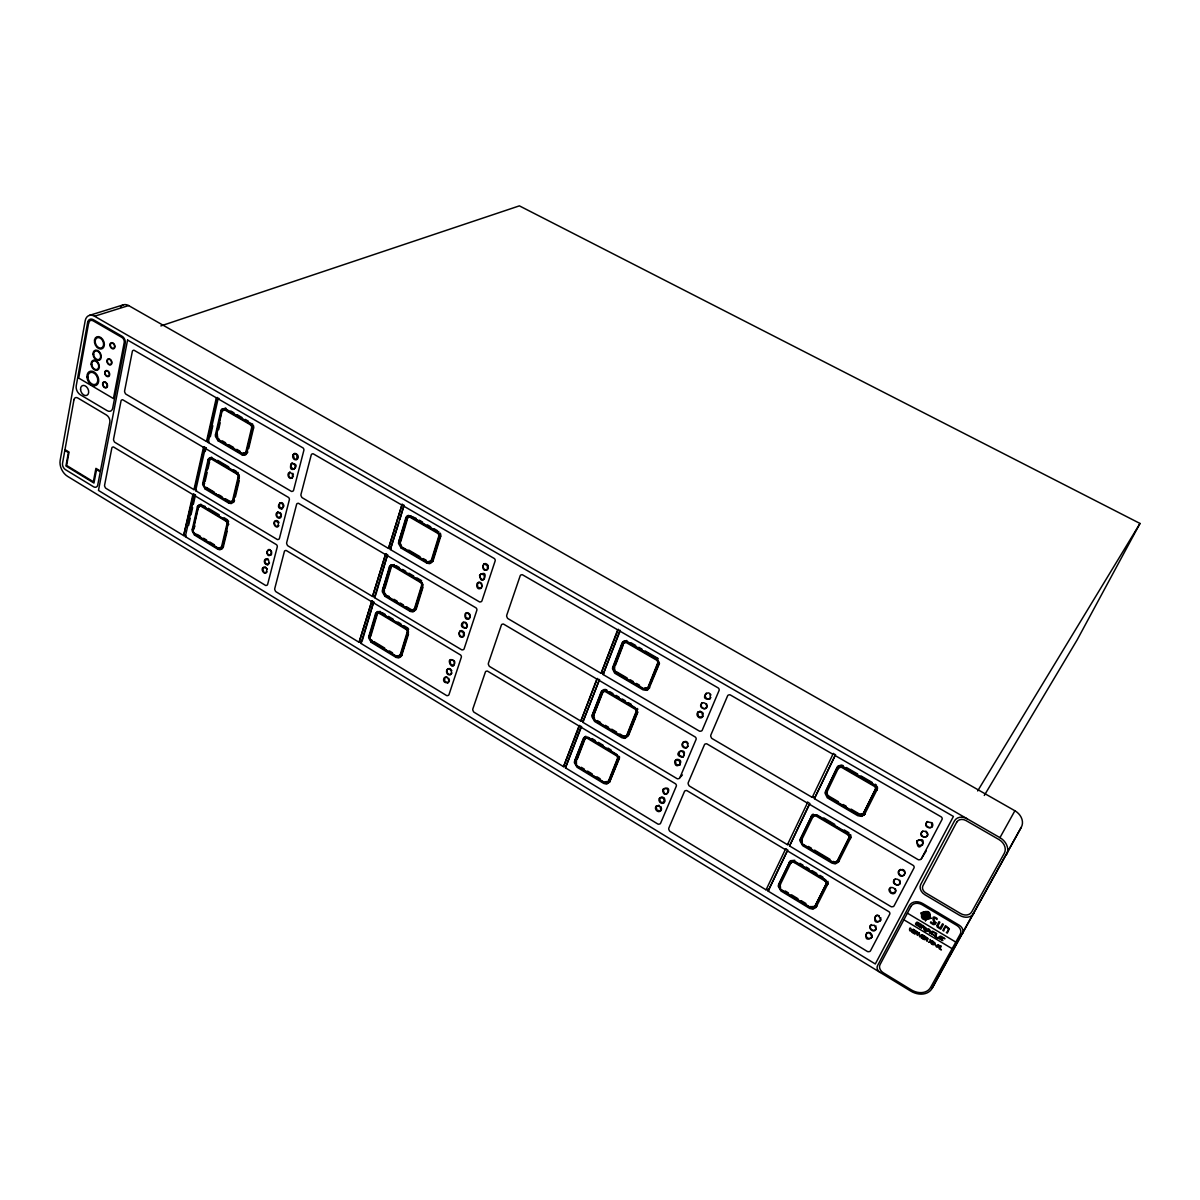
<?xml version="1.0" encoding="UTF-8"?>
<svg xmlns="http://www.w3.org/2000/svg" width="1200" height="1200" viewBox="0 0 1200 1200"><rect width="100%" height="100%" fill="white"/><g stroke="black" fill="none" stroke-linecap="round" stroke-linejoin="round"><path stroke-width="1.5" d="M944.61 938.895L945.03 938.655M925.455 920.745L925.815 920.115M925.725 928.11L923.085 926.13L921.105 928.17L922.68 925.26L926.295 928.515M871.785 936.975C867.135 923.595 861.375 945.33 871.86 937.185M872.16 935.67L871.53 937.71M876.06 928.815L874.32 925.23L870.57 925.5M880.65 919.905C876 906.42 870.135 928.365 880.725 920.13M889.515 889.17L891.27 892.815L895.095 892.5M916.71 841.725L918.495 845.445L922.425 845.07M283.845 506.22L282 508.815M470.19 617.235L470.1 614.865M192.87 494.55L113.775 447.15A1.89 1.32 63 0 0 113.13 446.94L112.215 447.315A2.595 1.815 63 0 0 111.81 448.17L104.64 484.92A3.12 2.175 62.1 0 0 104.655 486.24L105.39 487.785A2.265 1.575 62.1 0 0 106.08 488.415L183.645 535.59L192.87 494.55L193.74 494.145L195.435 495.15L193.425 504.075M203.475 447.345L123.015 399.945A1.92 1.365 64.1 0 0 122.37 399.735L121.425 400.14A2.64 1.875 64.1 0 0 121.005 401.025L113.61 438.9A3.18 2.235 63.2 0 0 113.64 440.25L114.375 441.84A2.31 1.62 63.2 0 0 115.08 442.455L193.965 489.645L203.475 447.345L204.36 446.955L206.07 447.975L205.275 451.485M183.645 535.59L193.74 494.145M193.965 489.645L194.85 489.24L204.36 446.955M216.33 397.8L134.355 350.415A1.965 1.395 65.4 0 0 133.695 350.205L132.735 350.64A2.7 1.92 65.4 0 0 132.315 351.555L124.665 390.645A3.24 2.295 64.4 0 0 124.68 392.04L125.43 393.645A2.355 1.665 64.4 0 0 126.135 394.275L206.49 441.495L216.33 397.8L218.97 398.46L218.085 398.82L208.215 442.5L291.105 491.205A2.22 1.665 60.9 0 0 291.9 491.475L293.085 491.04A3.06 2.295 60.9 0 0 293.64 490.05L303.84 450.42A2.295 1.725 62 0 0 303.81 449.175L303.495 448.47A1.71 1.29 62 0 0 302.82 447.795L218.085 398.82M194.565 495.57L276.225 544.515A1.65 1.215 59.4 0 1 276.885 545.16L277.2 545.835A2.22 1.635 59.4 0 1 277.23 547.02L267.675 584.205A2.955 2.16 58.6 0 1 267.15 585.135L266.01 585.51A2.145 1.56 58.6 0 1 265.26 585.225L185.31 536.61L194.565 495.57L195.435 495.15M205.2 448.35L288.315 497.31A1.68 1.26 60.6 0 1 288.975 497.97L289.29 498.66A2.25 1.68 60.6 0 1 289.32 499.875L279.48 538.245A3.015 2.22 59.7 0 1 278.94 539.205L277.785 539.595A2.19 1.605 59.6 0 1 277.005 539.325L195.66 490.665L205.2 448.35L206.07 447.975M206.49 441.495L207.375 441.105L217.215 397.44M188.595 525.465L190.2 518.34M191.01 514.77L192.615 507.63M210.33 436.665L212.805 425.745M222.465 548.595L219.87 549.81L217.89 549.27L194.28 534.9L192.195 530.925A5.385 3.855 60.5 0 1 192.285 529.26L197.37 506.895A5.07 3.645 61 0 1 197.925 505.605L201.33 505.035L227.415 521.445M203.925 485.625L203.565 484.305A5.475 3.96 61.6 0 1 203.67 482.595L208.905 459.555A5.145 3.75 62.2 0 1 209.475 458.235L212.07 457.965L237.285 472.86L239.295 476.295A4.32 3.165 61.7 0 1 239.205 477.645L233.655 500.91L231.33 503.595L228.825 503.16L205.23 489.075L202.695 484.71A5.49 3.96 61.6 0 1 202.785 483.015L208.02 459.945A5.16 3.75 62.2 0 1 208.605 458.625L211.665 457.155M193.305 531.42L193.065 530.49A5.385 3.855 60.5 0 1 193.155 528.825L198.24 506.475A5.055 3.645 61 0 1 198.795 505.185L200.94 504.18M193.245 531.03A3.72 2.67 60.5 0 1 193.305 529.875L198.39 507.51A3.39 2.43 61 0 1 198.765 506.655L200.205 505.98A2.43 1.755 61 0 1 201.045 506.265L225.825 521.145A1.845 1.335 60.5 0 1 226.395 521.655L226.965 522.915A2.535 1.83 60.5 0 1 226.95 523.98L221.595 546.54A4.305 3.105 60 0 1 221.1 547.62L218.175 548.07L194.97 533.985A2.67 1.905 60.5 0 1 194.145 533.25L193.92 532.935M203.82 485.22L203.76 484.8A3.795 2.745 61.6 0 1 203.835 483.63L209.07 460.575A3.45 2.505 62.2 0 1 209.46 459.675L210.915 458.97A2.475 1.8 62.2 0 1 211.77 459.24L236.985 474.135A1.875 1.38 61.7 0 1 237.57 474.645L238.155 475.92A2.58 1.89 61.7 0 1 238.14 477.03L232.605 500.28A4.38 3.195 61.1 0 1 232.095 501.405L229.125 501.9L205.515 487.815A2.715 1.965 61.6 0 1 204.675 487.08M252.27 425.13L252.81 426.99A4.41 3.27 63 0 1 252.705 428.385L246.96 452.4L244.59 455.205L242.025 454.8L217.98 440.7L215.415 436.26A5.58 4.095 62.8 0 1 215.52 434.505L220.935 410.7A5.25 3.87 63.5 0 1 221.52 409.32L225.075 408.6L250.77 423.48L252.36 425.685M194.97 526.005L193.305 529.875M205.11 481.455L207.12 472.59M207.93 469.035L209.55 461.955M216.975 438.24L216.3 435.885A5.58 4.095 62.8 0 1 216.405 434.13L221.82 410.34A5.25 3.87 63.5 0 1 222.405 408.96L225.945 408.225L225.075 408.6M216.795 437.58L216.495 436.35A3.855 2.82 62.8 0 1 216.57 435.12L222 411.315A3.51 2.58 63.5 0 1 222.405 410.4L223.89 409.635A2.52 1.86 63.5 0 1 224.76 409.905L250.455 424.8A1.905 1.41 63 0 1 251.055 425.325L251.64 426.63A2.625 1.95 63 0 1 251.625 427.755L245.895 451.785A4.47 3.3 62.4 0 1 245.385 452.94L242.34 453.51L218.28 439.41A2.775 2.025 62.8 0 1 217.425 438.66L217.185 438.33M218.625 429.645L220.17 422.85M219.39 547.8L221.955 547.17A4.305 3.105 60 0 0 222.45 546.09L227.82 523.56A2.535 1.83 60.5 0 0 227.835 522.48L227.76 522.21M225.27 498.675L230.715 501.795L232.965 500.985A4.38 3.195 61.1 0 0 233.46 499.86L239.01 476.625A2.58 1.89 61.7 0 0 239.025 475.515L238.95 475.245M193.71 532.575L195.57 534.765L218.745 548.835L221.205 549.3L222.615 547.155L228 524.61A4.245 3.075 60.5 0 0 228.09 523.29L227.67 521.94M223.08 547.77L227.205 531.12M235.365 496.905L239.205 480.825M242.34 453.51L246.24 452.535A4.47 3.3 62.4 0 0 246.765 451.38L252.495 427.38A2.625 1.95 63 0 0 252.51 426.255L252.45 425.97M248.655 448.575L253.575 428.01A4.395 3.27 63 0 0 253.665 426.615L253.335 425.19M656.1 806.565L656.985 810.27L660.45 810.855M659.565 798.33L660.45 802.035L663.945 802.605M663.285 789.33C664.95 802.95 674.535 783.63 663.24 789.135M660.945 810.195L660.06 806.49L656.58 805.92M675.3 760.755L676.185 764.55L679.74 765.09M664.44 801.945L663.54 798.225L660.06 797.655C656.535 800.235 661.95 805.98 664.47 802.14M697.665 712.755L698.565 716.64L702.195 717.135M702.75 716.37L701.85 712.47L698.22 711.975M371.085 601.365L286.53 550.68A1.935 1.425 59.2 0 0 285.84 550.44L284.82 550.785A2.655 1.965 59.1 0 0 284.34 551.625L274.815 588.345A3.21 2.34 58.3 0 0 274.77 589.68L275.505 591.255A2.325 1.695 58.3 0 0 276.225 591.9L359.085 642.3L371.88 600.855L373.68 601.95L362.175 641.085M384.915 554.22L298.8 503.49A1.965 1.47 60.3 0 0 298.11 503.265L297.045 503.625A2.7 2.025 60.3 0 0 296.565 504.51L286.74 542.37A3.255 2.415 59.3 0 0 286.695 543.735L287.43 545.355A2.37 1.755 59.4 0 0 288.18 546.015L372.525 596.475L385.71 553.74L387.54 554.835L375.645 595.305M359.085 642.3L371.88 600.855M372.525 596.475L385.71 553.74M401.34 504.75L313.5 453.975A1.995 1.515 61.7 0 0 312.795 453.75L311.715 454.155A2.76 2.085 61.7 0 0 311.205 455.055L301.035 494.175A3.315 2.49 60.6 0 0 300.99 495.585L301.74 497.235A2.4 1.8 60.6 0 0 302.49 497.895L388.5 548.43L402.12 504.315L404.01 505.395L399.885 519.36M372.9 602.445L460.305 654.825A1.71 1.305 53.8 0 1 460.995 655.5L461.31 656.205A2.28 1.755 53.8 0 1 461.28 657.39L449.055 694.44A3.06 2.31 53.1 0 1 448.425 695.355L447.165 695.685A2.22 1.68 53 0 1 446.34 695.385L360.87 643.38L373.68 601.95M386.76 555.3L475.815 607.755A1.74 1.35 54.8 0 1 476.52 608.445L476.82 609.15A2.325 1.815 54.8 0 1 476.805 610.38L464.175 648.645A3.105 2.385 54 0 1 463.53 649.59L462.24 649.935A2.25 1.74 53.9 0 1 461.4 649.635L374.34 597.555L387.54 554.835M388.5 548.43L402.12 504.315M403.215 505.845L494.1 558.39A1.77 1.395 56 0 1 494.82 559.08L495.135 559.8A2.355 1.875 56 0 1 495.105 561.06L482.01 600.63A3.15 2.475 55 0 1 481.35 601.62L480.03 602.01A2.295 1.8 55 0 1 479.175 601.71L390.345 549.525L404.01 505.395M390.345 549.525L398.865 522.855M401.25 656.385L399.465 657.405L396.78 656.85L371.55 641.505L369.465 637.41A5.535 4.14 55.7 0 1 369.63 635.745L376.245 613.455A5.205 3.915 56.2 0 1 376.92 612.18L379.89 612.225L406.41 628.14L408.42 631.635A4.365 3.315 55.4 0 1 408.255 632.955L401.31 655.44L398.7 657.945L396.015 657.375L371.22 642.33L368.685 637.935A5.535 4.14 55.7 0 1 368.85 636.27L375.465 613.95A5.205 3.915 56.2 0 1 376.14 612.675L378 611.4M382.515 590.115L389.325 567.09A5.295 4.05 57.3 0 1 390.015 565.77L391.515 564.69L393.855 565.245L420.87 581.19L422.91 584.73A4.44 3.42 56.5 0 1 422.745 586.095L415.575 609.3L412.89 611.925L410.16 611.385L384.915 596.31L382.335 591.825A5.625 4.275 56.8 0 1 382.515 590.115L390.12 566.61A5.28 4.05 57.3 0 1 390.81 565.29L391.56 564.825M376.56 614.61L369.945 636.93A3.825 2.865 55.7 0 0 369.825 638.07L370.71 640.35A2.745 2.055 55.7 0 0 371.58 641.115L396.39 656.175L399.615 655.83A4.44 3.33 55 0 0 400.2 654.765L407.145 632.28A2.61 1.98 55.4 0 0 407.205 631.2L406.635 629.91A1.89 1.44 55.4 0 0 406.035 629.385L379.53 613.455A2.505 1.89 56.3 0 0 378.615 613.14L377.01 613.77A3.48 2.625 56.2 0 0 376.56 614.61L377.34 614.115A3.48 2.625 56.2 0 1 377.79 613.26L379.395 612.63A2.49 1.89 56.3 0 1 380.31 612.96L406.8 628.86A1.89 1.44 55.4 0 1 407.4 629.4L407.565 629.625M383.625 590.775L390.45 567.75A3.54 2.7 57.3 0 1 390.915 566.865L392.55 566.205A2.535 1.95 57.4 0 1 393.48 566.52L420.48 582.465A1.92 1.485 56.5 0 1 421.095 583.005L421.68 584.31A2.655 2.04 56.5 0 1 421.605 585.42L414.45 608.625A4.515 3.435 56 0 1 413.835 609.735L410.55 610.14L385.29 595.065A2.79 2.115 56.8 0 1 384.39 594.285L383.49 591.96A3.9 2.955 56.8 0 1 383.625 590.775L384.405 590.28A3.885 2.955 56.8 0 0 384.285 591.465L384.555 592.695M370.725 636.405L377.34 614.115M384.93 588.51L391.23 567.27A3.54 2.7 57.3 0 1 391.695 566.385L393.345 565.725A2.535 1.935 57.4 0 1 394.26 566.04L421.245 581.97A1.92 1.485 56.5 0 1 421.86 582.51L422.445 583.815A2.655 2.04 56.5 0 1 422.385 584.925L415.215 608.13A4.5 3.435 56 0 1 414.615 609.225L412.095 609.96M398.745 541.725L405.795 517.935A5.385 4.185 58.6 0 1 406.515 516.57L408.555 515.49L410.43 515.955L438 531.93L440.07 535.545A4.515 3.54 57.8 0 1 439.89 536.94L432.465 560.94L429.72 563.67L426.93 563.175L401.16 548.07L398.535 543.495A5.73 4.425 57.9 0 1 398.745 541.725L406.59 517.485A5.385 4.185 58.6 0 1 407.295 516.105L408.015 515.475M406.935 518.595L399.87 542.4A3.96 3.06 58 0 0 399.735 543.615L400.635 545.985A2.85 2.19 58 0 0 401.55 546.78L427.32 561.885L430.695 561.42A4.59 3.555 57.2 0 0 431.31 560.265L438.735 536.265A2.7 2.115 57.7 0 0 438.81 535.125L438.225 533.79A1.965 1.53 57.7 0 0 437.595 533.235L410.04 517.275A2.58 2.01 58.6 0 0 409.095 516.975L407.415 517.68A3.6 2.79 58.6 0 0 406.935 518.595L407.73 518.145M400.65 541.935L407.22 519.84M397.53 655.845L400.38 655.305A4.425 3.33 55 0 0 400.965 654.24L407.91 631.755A2.61 1.98 55.4 0 0 407.97 630.69L407.7 629.865M401.595 655.95L408.495 634.155M416.34 608.79L422.955 587.385M427.32 561.885L431.46 560.94A4.59 3.555 57.2 0 0 432.075 559.785L439.5 535.8A2.7 2.115 57.8 0 0 439.575 534.66L438.99 533.325A1.965 1.53 57.7 0 0 438.36 532.77L410.835 516.825A2.58 2.01 58.6 0 0 409.89 516.51L408.21 517.23A3.6 2.79 58.6 0 0 407.85 517.8M433.005 561.045L440.67 536.475A4.515 3.525 57.8 0 0 440.835 535.065L440.34 533.175M870.45 925.605C868.935 928.56 873.225 931.995 875.685 929.64M875.805 929.55L875.895 925.92M894.18 879.975C892.575 883.02 897.015 886.53 899.505 884.055M880.395 920.64L880.86 917.775M895.23 892.365C897.045 888.99 891.42 885.42 889.455 888.93M895.815 891.105C894.315 897.54 885.345 890.7 890.85 887.31M899.655 883.935C901.26 880.89 896.805 877.365 894.315 879.84M904.41 874.71C907.02 868.815 895.515 868.365 898.815 874.47C902.28 879.915 908.46 871.17 902.415 869.415M916.98 840.945C917.295 857.64 930.75 833.1 916.68 841.44M921.555 832.2C919.875 835.32 924.48 838.905 927.015 836.31M926.475 822.645C924.78 825.78 929.415 829.38 931.95 826.77M922.59 844.905C924.27 841.785 919.68 838.2 917.145 840.78M927.195 836.145C928.875 833.01 924.255 829.425 921.72 832.02M932.13 826.59L931.335 822.585L927.285 821.955M578.985 725.955L487.83 671.325A1.995 1.545 52.8 0 0 487.08 671.055L485.925 671.355A2.745 2.115 52.7 0 0 485.34 672.18L472.905 708.735A3.315 2.52 52.1 0 0 472.8 710.07L473.52 711.705A2.4 1.83 52.1 0 0 474.3 712.38L563.535 766.665L578.985 725.955L581.61 726.525L565.455 767.82L657.615 823.89A2.325 1.8 45 0 0 658.515 824.22L659.94 823.95A3.195 2.475 45 0 0 660.675 823.065L676.245 786.3A2.385 1.875 45.2 0 0 676.335 785.085L676.02 784.38A1.785 1.41 45.2 0 0 675.3 783.66L580.935 727.125L565.455 767.82M596.805 679.035L503.865 624.285A2.025 1.59 53.7 0 0 503.1 624.015L501.915 624.345A2.79 2.19 53.7 0 0 501.33 625.215L488.49 662.955A3.375 2.61 52.9 0 0 488.37 664.335L489.105 665.985A2.445 1.89 52.9 0 0 489.885 666.675L580.83 721.095L596.805 679.035L599.475 679.62L582.795 722.265L676.785 778.485A2.355 1.86 45.2 0 0 677.7 778.83L679.155 778.53A3.24 2.565 45.3 0 0 679.92 777.6L682.425 774.945M563.535 766.665L579.66 725.355M580.83 721.095L597.48 678.45M617.67 629.82L522.735 574.935A2.07 1.65 54.8 0 0 521.955 574.68L520.74 575.04A2.85 2.265 54.8 0 0 520.14 575.94L506.82 614.985A3.42 2.7 53.8 0 0 506.7 616.395L507.435 618.09A2.49 1.95 53.9 0 0 508.245 618.795L601.095 673.35L617.67 629.82L620.37 630.435L603.09 674.52L699.12 730.935A2.4 1.935 45.5 0 0 700.05 731.28L701.55 730.95A3.3 2.655 45.5 0 0 702.33 729.975L719.025 690.615A2.475 2.025 45.8 0 0 719.13 689.34L718.815 688.59A1.845 1.515 45.8 0 0 718.065 687.855L619.695 630.99L603.09 674.52M582.795 722.265L599.475 679.62M601.095 673.35L618.33 629.265M574.68 760.995L583.185 738.825A5.415 4.23 48.6 0 1 583.995 737.58L588.195 737.28L616.8 754.455L618.84 758.04A4.56 3.555 47.5 0 1 618.6 759.375L609.705 781.71L606.675 784.125L603.72 783.435L576.99 767.22L574.395 762.675A5.76 4.455 48.4 0 1 574.68 760.995L583.845 738.21A5.415 4.215 48.6 0 1 584.67 736.965L585.9 736.23M592.26 715.11L601.035 692.19A5.505 4.365 49.3 0 1 601.875 690.9L606.165 690.525L635.355 707.745L637.425 711.405A4.62 3.69 48.1 0 1 637.17 712.77L627.975 735.87L624.87 738.39L621.855 737.73L594.6 721.455L591.975 716.835A5.85 4.605 48.9 0 1 592.26 715.11L601.71 691.605A5.49 4.365 49.3 0 1 602.55 690.315L604.305 689.415M575.865 761.715L584.37 739.545A3.615 2.82 48.6 0 1 584.91 738.705L586.725 738.135A2.595 2.025 48.7 0 1 587.715 738.51L616.32 755.685A1.98 1.545 47.5 0 1 616.965 756.24L617.535 757.56A2.715 2.13 47.5 0 1 617.4 758.64L608.505 780.99A4.62 3.585 47.4 0 1 607.8 782.04L604.2 782.235L577.455 766.005A2.865 2.205 48.4 0 1 576.525 765.195L575.67 762.87A3.99 3.075 48.4 0 1 575.865 761.715L576.525 761.1A3.99 3.075 48.4 0 0 576.33 762.255L576.57 763.47M593.46 715.83L602.25 692.91A3.675 2.925 49.3 0 1 602.82 692.04L604.665 691.44A2.64 2.1 49.3 0 1 605.685 691.8L634.845 709.02A2.01 1.605 48 0 1 635.505 709.59L636.09 710.94A2.76 2.205 48 0 1 635.955 712.05L626.76 735.135A4.695 3.705 47.8 0 1 626.025 736.23L622.35 736.485L595.08 720.21A2.91 2.28 49 0 1 594.135 719.385L593.265 717.015A4.05 3.18 48.9 0 1 593.46 715.83L602.91 692.325A3.675 2.925 49.3 0 1 603.48 691.455L605.34 690.855A2.64 2.1 49.3 0 1 606.345 691.215L635.49 708.42A2.01 1.59 48 0 1 636.15 708.975L636.735 710.34A2.76 2.205 48 0 1 636.6 711.45L627.405 734.52A4.695 3.705 47.8 0 1 626.685 735.615L625.98 736.095M577.185 759.39L585.03 738.93A3.615 2.82 48.6 0 1 585.585 738.09L587.4 737.535M649.68 687.81L646.71 690.33L643.035 689.835L614.685 673.185L612.525 668.805A5.955 4.785 49.6 0 1 612.825 667.02L621.93 643.305A5.595 4.53 50 0 1 622.8 641.955L625.125 640.95L627.195 641.505L657.015 658.77L659.115 662.52A4.71 3.825 48.7 0 1 658.86 663.915L647.79 689.79M647.91 689.505L643.68 689.25L615.855 672.945L613.185 668.22A5.955 4.77 49.6 0 1 613.5 666.45L622.59 642.735A5.595 4.53 50 0 1 623.46 641.385L626.835 640.515M625.65 642.465A2.685 2.175 50 0 1 626.685 642.825L656.49 660.09A2.04 1.65 48.6 0 1 657.165 660.66L657.75 662.055A2.805 2.28 48.6 0 1 657.6 663.195L648.075 687.105A4.77 3.84 48.4 0 1 647.325 688.23L643.545 688.56L615.69 672.225A2.955 2.37 49.6 0 1 614.73 671.4L613.845 668.97A4.125 3.3 49.6 0 1 614.055 667.74L623.175 644.025A3.735 3.03 50 0 1 623.745 643.125L625.65 642.465M615.375 665.475L623.175 645.15M293.37 476.43L291.615 478.29M281.4 516.36C279.27 521.865 272.88 513.915 277.92 512.055M271.785 553.815C264.795 561.15 266.79 542.76 271.815 552.285M269.505 562.905L267.795 564.69M605.265 781.815L608.445 781.395A4.62 3.585 47.4 0 0 609.165 780.345L618.045 758.025A2.715 2.13 47.5 0 0 618.18 756.945L617.61 755.61A1.98 1.545 47.5 0 0 616.965 755.055L588.39 737.895A2.595 2.025 48.7 0 0 587.4 737.535M619.38 756.48L619.485 757.425A4.545 3.555 47.5 0 1 619.245 758.745L609.705 781.71M592.935 714.51A5.85 4.605 48.9 0 0 592.635 716.235L595.26 720.855L622.5 737.115L625.515 737.76L628.62 735.24L637.815 712.17L637.17 712.77M644.625 688.17L647.955 687.63A4.77 3.84 48.4 0 0 648.705 686.505L658.245 662.61A2.805 2.28 48.6 0 0 658.38 661.47L657.795 660.09A2.04 1.65 48.6 0 0 657.135 659.505L627.345 642.255A2.685 2.175 50 0 0 626.31 641.91M679.92 777.6L696.015 739.59A2.43 1.95 45.5 0 0 696.105 738.345L695.805 737.625A1.815 1.455 45.5 0 0 695.055 736.89L598.8 680.205M785.7 848.79L785.16 849.51L687.21 790.8A2.085 1.635 44.6 0 0 686.4 790.5L685.095 790.77A2.88 2.265 44.6 0 0 684.42 791.58L668.925 827.865A3.465 2.685 44.4 0 0 668.745 829.215L669.465 830.865A2.52 1.95 44.5 0 0 670.275 831.585L766.05 889.845L785.7 848.79L787.8 850.05L768.105 891.09L867.15 951.345A2.46 1.89 36.7 0 0 868.125 951.72L869.715 951.51A3.39 2.61 36.7 0 0 870.585 950.64L889.68 914.28A2.535 1.98 36.2 0 0 889.83 913.065L889.53 912.345A1.89 1.485 36.2 0 0 888.75 911.595L787.26 850.77L768.105 891.09M807.735 802.26L807.195 802.95L707.205 744.06A2.115 1.695 44.9 0 0 706.38 743.76L705.06 744.045A2.925 2.34 44.9 0 0 704.37 744.9L688.335 782.415A3.51 2.775 44.6 0 0 688.155 783.795L688.875 785.49A2.55 2.01 44.7 0 0 689.715 786.225L787.44 844.68L807.735 802.26L809.88 803.52L789.54 845.94L890.67 906.435A2.505 1.965 36.1 0 0 891.66 906.825L893.295 906.585A3.435 2.7 36.1 0 0 894.18 905.67L913.95 868.035A2.58 2.055 35.6 0 0 914.115 866.79L913.815 866.04A1.92 1.53 35.6 0 0 913.02 865.29L809.34 804.21L789.54 845.94M833.28 753.495L832.74 754.155L730.485 695.04A2.16 1.77 45.2 0 0 729.645 694.755L728.28 695.07A2.97 2.43 45.1 0 0 727.56 695.94L710.94 734.805A3.57 2.88 44.8 0 0 710.73 736.23L711.465 737.97A2.595 2.085 44.9 0 0 712.32 738.705L812.22 797.4L833.28 753.495L835.47 754.755L814.38 798.66L917.82 859.455A2.55 2.04 35.4 0 0 918.84 859.815L920.52 859.545A3.51 2.805 35.4 0 0 921.435 858.615L926.19 850.98M814.38 798.66L835.47 754.755M827.91 881.295L828.12 882.72A4.8 3.765 38.7 0 1 827.79 884.04L815.985 907.44L812.835 909.195L809.625 908.385L780.9 890.955L778.26 886.29A6.075 4.725 40 0 1 778.65 884.61L789.69 861.915A5.7 4.47 39.9 0 1 790.65 860.685L794.775 860.295M850.605 834.6L851.01 836.52A4.875 3.9 38.4 0 1 850.665 837.885L838.485 862.05L835.245 863.91L831.96 863.115L802.635 845.625L799.95 840.855A6.165 4.89 39.8 0 1 800.37 839.13L811.755 815.7A5.79 4.635 39.7 0 1 812.745 814.425L813.195 814.11M778.65 884.61L789.69 861.915M811.755 815.7L800.37 839.13M779.91 885.375L790.965 862.68A3.81 2.985 39.9 0 1 791.61 861.87L793.635 861.375A2.73 2.145 40 0 1 794.715 861.78L825.45 880.23A2.085 1.635 38.7 0 1 826.125 880.83L826.695 882.18A2.865 2.25 38.7 0 1 826.5 883.26L815.025 906.12A4.875 3.78 39 0 1 814.185 907.155L810.21 907.2L781.47 889.77A3.015 2.34 40.1 0 1 780.48 888.915L779.64 886.53A4.2 3.255 40.1 0 1 779.91 885.375L780.465 884.64A4.185 3.255 40 0 0 780.195 885.795L780.555 887.43M801.66 839.895A4.26 3.375 39.8 0 0 801.375 841.095L802.215 843.51A3.06 2.43 39.9 0 0 803.22 844.38L832.56 861.885L836.64 861.78A4.95 3.915 38.6 0 0 837.51 860.715L849.345 837.105A2.91 2.325 38.3 0 0 849.555 835.98L848.985 834.6A2.115 1.695 38.3 0 0 848.28 834L816.9 815.475A2.775 2.22 39.7 0 0 815.805 815.085L813.72 815.61A3.87 3.09 39.7 0 0 813.06 816.465L801.66 839.895L802.2 839.19A4.26 3.375 39.8 0 0 801.915 840.375L802.275 842.055M864.6 814.32L861.84 816.36L857.805 815.715L827.265 797.775L825.09 793.275A6.27 5.07 39.4 0 1 825.525 791.49L836.79 767.94A5.895 4.815 39.3 0 1 837.81 766.605L840.435 765.69L842.7 766.335L874.845 784.95L876.99 788.805A4.965 4.05 37.8 0 1 876.63 790.215L877.125 789.51A4.965 4.05 37.8 0 0 877.5 788.115L877.29 786.615M864.12 814.77L861.675 815.76L858.315 815.01L827.79 797.085L825.615 792.585A6.27 5.07 39.4 0 1 826.05 790.8L837.315 767.25A5.88 4.815 39.3 0 1 837.945 766.32M477.48 583.185L477.63 587.025L480.825 588.375M465.51 613.62L465.66 617.4L468.825 618.75M487.47 569.28L487.335 565.395L484.095 564.06M462.51 622.98L462.66 626.745L465.81 628.095M826.845 792.27L838.125 768.705A3.945 3.21 39.3 0 1 838.815 767.82L840.945 767.235A2.835 2.31 39.4 0 1 842.085 767.64L874.2 786.255A2.16 1.755 37.8 0 1 874.92 786.855L875.49 788.28A2.97 2.415 37.8 0 1 875.28 789.435L863.505 813.165A5.04 4.065 38.1 0 1 862.62 814.275L858.435 814.44L828.42 796.86A3.105 2.52 39.5 0 1 827.4 795.975L826.545 793.5A4.335 3.51 39.4 0 1 826.845 792.27L827.37 791.58A4.335 3.51 39.4 0 0 827.07 792.81L827.43 794.52M484.335 578.955L484.2 575.085L480.975 573.75C478.2 575.745 481.29 581.265 484.35 579.165M481.41 587.835C483.12 585.45 480.21 581.1 477.465 582.99M450.255 660.345L450.405 664.035L453.51 665.385C456.15 663.51 453.09 658.305 450.21 660.21M463.53 636.18L463.38 632.43L460.23 631.08M444.615 677.73L444.78 681.375L447.855 682.74M451.92 673.005L450.66 674.49M815.025 906.12L826.5 883.26M837.51 860.715L849.345 837.105M863.505 813.165L875.775 788.73A2.97 2.415 37.8 0 0 876 787.575L875.415 786.165A2.145 1.755 37.8 0 0 874.71 785.565L842.61 766.965A2.82 2.31 39.3 0 0 841.47 766.56L839.34 767.145A3.93 3.21 39.3 0 0 838.65 768.03L838.125 768.705M864.51 814.515L877.125 789.51M921.435 858.615L941.97 819.57A2.625 2.13 34.7 0 0 942.15 818.295L941.835 817.53A1.965 1.59 34.7 0 0 941.025 816.765L834.93 755.43M128.625 305.565L94.545 316.23A10.41 7.32 66.1 0 0 85.2 320.685L60.165 460.395A12.525 8.595 62.8 0 0 67.62 476.385L910.575 991.005A17.595 13.485 34.9 0 0 932.1 988.35L1021.305 827.235A13.56 11.07 31.6 0 0 1014.885 810.765L128.625 305.565A10.155 7.26 66.4 0 0 120.555 306.96M160.875 325.92L519.39 205.86L1140 523.455L1077.18 639.84L984.3 795.45M932.1 988.35L948.075 958.83A17.13 13.29 34.4 0 1 945.9 961.545M1006.575 854.565A13.935 11.28 32.3 0 0 999.945 837.66L1014.885 810.765M948.975 957.21L1021.305 827.235M701.79 703.245C699.69 705.765 703.02 710.16 705.93 708.315M698.07 712.08C694.65 714.915 700.14 720.57 702.75 716.625M683.115 742.275C680.46 745.365 686.175 750.135 688.14 746.13M710.085 698.58C711.975 684.555 696.855 701.25 709.935 698.7M710.895 697.5L709.53 699.105M706.08 708.21C708.195 705.69 704.865 701.28 701.94 703.14M702.345 717.045L703.185 713.505M683.475 756.495C685.5 754.035 682.26 749.76 679.41 751.5L679.245 755.385L682.68 756.87M679.875 765.03L679.905 761.235L676.47 759.735M656.475 805.95C653.19 808.635 658.485 814.14 660.99 810.375M664.05 802.575L665.04 800.775L664.485 798.435M660.57 810.825L661.56 809.025L660.99 806.7M977.655 790.935L1140 523.455M233.82 502.035L234.51 500.49L233.655 500.91M610.08 781.605L607.89 783.36L604.38 782.805L577.185 766.26L575.07 762.045A5.76 4.455 48.3 0 1 575.355 760.38M816.3 906.9L816.825 906.15L813.36 908.445L810.15 907.635L780.915 889.86L778.8 885.555A6.06 4.71 40 0 1 779.205 883.875M827.79 884.04L827.265 884.775A4.8 3.765 38.7 0 0 827.595 883.455L825.525 879.75L794.76 861.285L790.11 861.42A5.7 4.47 39.9 0 0 789.15 862.635M809.625 908.385L810.15 907.635M810.21 907.2L810.735 906.45M825.975 884.01A2.865 2.25 38.7 0 0 826.17 882.915L825.6 881.565A2.085 1.635 38.7 0 0 824.925 880.965L825.45 880.23M838.815 861.495L839.325 860.76L835.77 863.175L832.47 862.395L802.635 844.545L800.49 840.135A6.165 4.89 39.8 0 1 800.91 838.425M850.665 837.885L850.155 838.605A4.875 3.9 38.4 0 0 850.5 837.24L848.4 833.46L816.975 814.92L812.205 815.115A5.79 4.635 39.7 0 0 811.215 816.39M864.855 813.945L865.35 813.225L864.09 815.025M832.56 861.885L833.535 861.39M848.835 837.825A2.91 2.325 38.3 0 0 849.045 836.7L848.475 835.32A2.115 1.695 38.3 0 0 847.77 834.72L848.28 834M848.4 833.46L848.91 832.74L844.2 829.965M926.955 821.97C921.615 828.345 935.73 830.49 932.22 822.795M874.845 784.95L875.355 784.26L876.54 785.265M926.25 928.605L924.33 928.515L925.2 930.6M866.64 933.15C864.06 935.925 868.71 940.41 871.41 937.8M876.135 929.025C873.78 934.29 866.52 927.345 871.515 924.54M432.72 561.57L430.485 563.19L427.695 562.68L401.475 547.29L399.33 543.03A5.73 4.425 57.9 0 1 399.525 541.26M790.965 862.68L790.425 863.415A3.81 2.985 40 0 1 791.07 862.59L793.095 862.095A2.73 2.145 40 0 1 794.175 862.5L794.715 861.78M415.845 609.87L413.67 611.415L410.94 610.875L385.23 595.5L383.115 591.33A5.625 4.275 56.8 0 1 383.295 589.62M766.05 889.845L766.605 889.11L768.66 890.37M279.735 503.025L279.27 506.58L281.97 508.68M813.06 816.465L812.52 817.17A3.87 3.105 39.7 0 1 813.18 816.315L815.265 815.775A2.775 2.22 39.7 0 1 816.375 816.18L816.9 815.475M828.42 796.86L828.945 796.17L838.425 801.72M787.44 844.68L787.98 843.975L790.08 845.235M277.965 526.425L278.445 522.915L275.745 520.815M278.925 525.615C275.595 530.22 271.08 521.205 276.315 520.53L277.56 520.845M842.7 766.335L843.225 765.66L841.545 765.06L838.335 765.93M270.57 555.27C273.84 544.695 260.67 552.96 270.63 555.3M812.22 797.4L812.76 796.71L814.905 797.97M267.105 571.875C264.24 576.045 259.53 568.5 263.955 567.015M925.62 928.305L923.115 927.18L924.345 930.09L926.07 931.155L929.22 931.305L927.825 930.465L929.085 929.94L929.655 933.285C931.92 933.3 929.115 925.08 925.365 930.72M483.99 564.075C481.695 566.055 483.825 570.78 486.885 569.85L488.295 568.275L488.205 565.815M480.93 588.36L482.355 585.21M462.975 622.47C457.02 627.915 470.355 631.155 466.71 623.49M468.915 618.765C471.45 616.68 468.465 611.475 465.48 613.455M469.875 617.91C463.41 623.745 463.515 607.92 469.725 614.115M460.155 631.065C457.935 632.985 460.05 637.5 462.975 636.66M465.9 628.11C468.135 626.19 466.02 621.63 463.05 622.485M463.065 636.69L464.34 635.175L464.25 632.82M447.93 682.8C450.105 680.91 447.99 676.53 445.14 677.295L444.12 678.09C441.03 684.15 452.205 684.39 448.71 678.285M706.335 693.09C703.59 695.04 706.02 699.99 709.245 699.03M649.305 687.825L659.49 663.345L658.86 663.915M702.345 702.72C695.85 708.435 710.085 712.035 706.545 703.89M697.65 712.485L700.05 711.12L702.795 712.725M675.27 760.53L676.23 759.615M682.935 756.99C689.835 745.275 669.39 753.78 682.26 757.305L683.34 756.57M657.015 658.77L658.05 658.47M659.535 798.135L661.845 796.845L663.96 797.79M656.055 806.385L659.1 805.23M606.165 690.525L606.84 689.94L605.325 689.4M615.69 672.225L616.35 671.655L627.18 678M614.055 667.74L614.715 667.17A4.11 3.3 49.6 0 0 614.505 668.385L614.91 670.08M623.175 644.025L623.835 643.455A3.735 3.03 50 0 1 624.405 642.555L626.31 641.91M233.475 502.425L229.695 502.74L204.435 486.75M926.64 822.45L927.6 821.46M922.68 831.03C915.255 838.92 933.57 838.845 925.98 831.135M895.26 878.865C888.45 884.46 903.12 888.555 899.745 880.23M904.26 874.845C900.705 878.34 895.74 870.795 900.75 869.355M880.275 920.745C874.785 924.975 872.43 912.63 879.24 915.795M292.125 463.185L291.03 463.815C287.55 476.46 303.51 463.815 291.555 463.455L291.105 467.19L293.85 469.305M289.89 472.185C286.05 473.04 288.66 480.225 292.17 478.02L292.635 474.3L289.89 472.185L288.615 475.26L289.71 477.405L291.57 478.17M293.895 469.41C296.385 467.925 295.05 463.275 292.17 463.29M396.015 657.375L396.78 656.85M400.2 654.765L400.965 654.24M401.31 655.44L402.075 654.9M396.39 656.175L397.155 655.635M275.715 520.68C273.045 522.18 274.98 527.4 278.01 526.485M407.145 632.28L407.91 631.755M406.41 628.14L407.535 627.87M406.02 629.385L406.8 628.86M371.58 641.115L372.36 640.605A2.745 2.055 55.7 0 1 371.76 640.125M371.22 642.33L372 641.82M266.085 558.675C263.01 559.665 264.24 564.75 267.225 564.825L268.35 564.375C271.53 555.795 259.62 560.715 267.78 564.51M368.85 636.27L369.63 635.745M410.55 610.14L411.315 609.63L406.59 606.81M360.87 643.38L361.65 642.87L359.865 641.79M410.16 611.385L410.94 610.875M414.45 608.625L415.215 608.13M421.605 585.42L422.385 584.925M379.53 613.455L380.31 612.96M375.465 613.95L376.245 613.455M379.89 612.225L380.67 611.73L379.77 611.34M420.87 581.19L421.635 580.695L416.88 577.875M420.48 582.465L421.245 581.97M384.915 596.31L385.695 595.815M385.29 595.065L389.22 596.445M374.34 597.555L375.12 597.06L373.305 595.98M432.465 560.94L433.23 560.46M426.93 563.175L427.695 562.68M431.31 560.265L432.075 559.785M393.48 566.52L394.26 566.04M438.735 536.265L439.5 535.8M389.325 567.09L390.12 566.61M393.855 565.245L394.185 564.54M439.89 536.94L440.67 536.475M390.45 567.75L391.23 567.27M438 531.93L438.765 531.45M437.595 533.235L438.36 532.77M401.16 548.07L401.94 547.605M487.485 569.49C480.66 573.75 482.13 558.945 487.83 565.065M481.425 588.03C474.63 592.245 476.175 577.56 481.755 583.635M405.795 517.935L406.59 517.485M410.43 515.955L416.085 518.325M410.04 517.275L410.835 516.825M462.48 622.815L463.545 622.14M463.56 636.33C456.945 640.455 458.325 626.055 463.875 632.085M444.57 677.61L446.94 676.905M217.89 549.27L218.745 548.835M222.615 547.155L223.47 546.72M218.175 548.07L219.03 547.62M221.595 546.54L222.45 546.09M228 524.61L228.855 524.175M226.965 523.98L227.82 523.56M226.11 519.915L227.31 519.72M225.825 521.145L226.68 520.725A1.845 1.335 60.5 0 1 227.25 521.22M194.97 533.985L195.84 533.55M194.7 535.2L195.57 534.765M185.31 536.61L186.18 536.175L184.515 535.155M862.305 814.035L863.13 813.555A5.04 4.065 38.1 0 0 864.015 812.445M192.285 529.26L193.155 528.825M229.125 501.9L229.98 501.48M232.605 500.28L233.46 499.86M228.825 503.16L229.695 502.74M197.37 506.895L198.24 506.475M201.33 505.035L205.29 506.475M201.045 506.265L201.915 505.845L226.68 520.725M238.14 477.03L239.01 476.625M205.23 489.075L206.1 488.67M236.985 474.135L237.855 473.73A1.875 1.38 61.7 0 1 238.44 474.24L238.86 474.96M683.25 742.185C688.47 739.365 689.67 750.39 683.865 747.675C678.675 744.78 686.07 737.85 688.155 743.715M195.66 490.665L196.545 490.26L194.85 489.24M237.285 472.86L238.155 472.455M202.785 483L203.67 482.595M203.835 483.63L204.705 483.225M245.895 451.785L246.765 451.38M242.025 454.8L245.925 454.635L247.83 452.01L246.96 452.4M211.77 459.24L212.655 458.85L237.855 473.73M208.02 459.945L208.905 459.555M252.705 428.385L253.575 428.01M217.98 440.7L218.865 440.325L242.895 454.41M251.625 427.755L252.495 427.38M208.215 442.5L209.1 442.125L207.375 441.105M250.455 424.8L251.325 424.425A1.905 1.41 63 0 1 251.925 424.935L252.09 425.16M218.28 439.41L219.165 439.035M250.77 423.48L252.63 423.96M215.52 434.505L216.405 434.13M216.57 435.12L217.455 434.745A3.855 2.82 62.8 0 0 217.38 435.96L217.86 437.595M220.935 410.7L221.82 410.34M222 411.315L222.885 410.955A3.51 2.58 63.5 0 1 223.275 410.025L224.775 409.275A2.52 1.86 63.5 0 1 225.645 409.545L251.325 424.425M224.76 409.905L225.645 409.545M867.255 932.7L869.595 932.535M835.92 861.645L837.165 861.045A4.95 3.915 38.6 0 0 838.02 859.98M89.49 315.36L123.645 304.74M279.69 502.965L281.55 503.13L282.99 504.915L283.185 507.27L281.4 508.965C274.47 507.885 281.805 497.91 283.785 505.41M625.59 736.245L623.85 736.245M861.855 814.2L860.385 814.26M450.585 674.445C447.75 675.255 445.53 670.71 447.87 668.97L449.85 669.24L451.32 671.055L451.425 673.365L450.09 674.805C445.785 675.87 445.02 667.755 449.685 668.58M921.87 916.185L923.925 918.885L922.92 916.035L923.715 915.915C928.035 921.495 920.4 920.07 921.585 915.21L924.435 914.76L921.18 914.19C923.97 912.015 929.955 918.915 926.22 911.46L925.395 911.565L926.49 914.385L924.375 911.715L925.32 915.21L921.915 916.005M929.7 915.03L926.25 916.44L930.435 916.845L927.165 916.365L930.015 915.825C931.155 910.995 923.655 909.48 927.87 915.12L928.695 915L927.66 912.135L929.73 914.85M925.755 920.145L925.38 920.76M277.95 512.205C286.32 516.015 273.99 521.16 277.41 512.415L280.35 512.685M811.17 906.69L814.71 906.39A4.875 3.78 39 0 0 815.55 905.37M464.895 622.095L466.185 622.86M267.285 558.6L268.47 559.305M265.14 566.955L267.18 568.965M94.545 316.23L999.945 837.66M230.775 411.015L233.985 412.875M237.195 414.735L242.01 417.525M245.22 419.385L248.43 421.245M419.325 520.2L422.565 522.075M427.425 524.895L430.665 526.77M433.905 528.645L437.145 530.52M630.99 642.765L635.7 645.48M638.835 647.295L641.97 649.125M645.105 650.94L657.66 658.2M846.435 767.52L857.685 774.03M860.895 775.89L872.145 782.4M222.375 440.91L225.57 442.785M228.78 444.66L233.595 447.48M236.79 449.355L240 451.23M408.765 550.08L420.045 556.68M423.255 558.57L426.48 560.46M630.27 679.8L633.36 681.615M636.45 683.43L639.555 685.245M843.15 804.495L846.315 806.34M851.055 809.115L858.945 813.735M389.28 547.965L391.14 549.045M601.77 672.78L603.765 673.95M217.665 460.365L228.705 466.875M233.43 469.665L236.58 471.525M396.225 565.695L399.405 567.57M402.585 569.445L405.765 571.32M408.93 573.195L413.7 576.015M609.9 691.755L612.975 693.57M616.05 695.37L619.11 697.185M622.185 699L625.26 700.8M628.32 702.615L631.395 704.43M823.785 817.92L834.78 824.415M816.375 816.18L847.77 834.72M206.385 487.41L214.26 492.105M218.97 494.91L222.12 496.8M393.96 599.28L397.11 601.155M400.275 603.045L403.425 604.92M597.345 720.57L600.555 722.49M605.37 725.355L608.565 727.26M611.775 729.18L616.59 732.045M619.8 733.95L622.995 735.87M808.395 846.435L811.47 848.265M814.56 850.11L829.995 859.32M907.395 913.155L955.8 942.09M581.505 720.495L583.47 721.665M903.87 919.77L952.14 948.69M208.395 508.335L219.225 514.83M223.875 517.62L226.98 519.48M382.23 612.66L385.35 614.535M388.47 616.395L393.15 619.215M397.815 622.02L400.935 623.88M404.055 625.755L407.175 627.63M592.035 738.57L595.215 740.475M598.38 742.38L603.15 745.245M607.92 748.11L611.1 750.015M799.905 863.325L802.98 865.17M806.055 867.015L809.13 868.86M812.205 870.705L816.825 873.48M819.9 875.325L822.975 877.17M794.175 862.5L824.925 880.965M197.385 534.495L200.49 536.37M203.58 538.245L206.67 540.12M209.76 541.995L214.395 544.8M373.905 641.55L384.765 648.12M389.415 650.94L392.505 652.815M581.265 767.295L584.415 769.2M587.565 771.105L592.275 773.97M597 776.835L600.135 778.74M785.205 890.97L788.4 892.905M791.58 894.84L797.97 898.71M801.165 900.645L805.95 903.54M564.195 766.035L566.115 767.205M218.865 440.325L216.975 437.97M870.375 932.88L871.98 934.86M450.345 668.88L451.815 670.695M407.865 628.17L408.69 629.295M454.38 660.885C443.37 654.525 453.645 674.88 454.74 661.62M278.145 521.295L279 522.63M827.655 794.925L827.925 795.285A3.105 2.52 39.5 0 0 828.57 795.915M401.43 545.52L400.65 544.005M384.93 593.445L385.17 593.79A2.79 2.115 56.8 0 0 385.74 594.345M227.925 520.32L228.615 521.505M594.54 718.44L593.925 716.415A4.05 3.18 48.9 0 1 594.135 715.23M637.38 708.48L637.815 709.38M280.83 513.285L281.43 514.8M292.815 473.295L293.415 474.84M710.55 694.23L710.94 695.025M895.32 888.69L895.86 890.295M193.74 532.74L193.305 531.645M204.255 486.6L203.805 485.49M193.155 531.06L193.41 531.825M962.55 933.66A7.08 5.55 33.7 0 0 959.16 925.17L922.845 903.57A10.95 8.595 35.1 0 0 909.39 905.61L877.47 965.76A5.61 4.305 36.1 0 0 880.23 972.48M973.935 913.215A11.535 9.105 33.4 0 1 959.595 915.315L924.87 894.72A8.505 6.75 34.8 0 1 920.745 884.445L954.45 820.95A10.095 8.205 33.7 0 1 967.065 818.73M212.655 458.85A2.475 1.8 62.2 0 0 211.8 458.565L210.33 459.285A3.45 2.505 62.2 0 0 209.955 460.17M201.915 505.845A2.43 1.755 61.1 0 0 201.075 505.56L199.65 506.235A3.39 2.43 61 0 0 199.275 507.09M662.67 790.5C664.335 800.58 673.17 787.2 663.78 788.655L662.67 790.5M674.685 761.94C675.63 771.645 686.22 759.615 676.89 759.315L674.685 761.94M935.895 922.77L935.145 924.405L933.255 924.615L930.48 922.755L930.825 921.84C937.365 926.73 931.695 919.8 933.18 917.28A2.37 1.86 34.5 0 1 934.425 916.995L936.975 918.285L937.02 919.485C933.225 915.57 933.24 920.595 935.895 922.77M939.405 937.71L942.87 940.575L939.06 938.7L938.94 936.9L940.245 936.135A1.815 1.41 34.2 0 1 941.025 936.27L944.28 938.175L939.705 937.05L942.585 939.42L939.405 937.71M934.695 944.4C929.16 946.47 935.82 938.685 934.695 944.4M921.615 912.9L924.87 913.455L920.715 913.065L924.15 911.655L924.465 912.45L921.63 912.885M921.75 925.68L921.21 926.955A2.1 1.65 35 0 1 920.34 927.315L915.735 924.6A2.025 1.575 35.1 0 1 915.525 923.925L916.65 922.275A1.845 1.44 35.1 0 1 917.535 922.29L921.06 924.33A1.755 1.38 35 0 1 921.57 924.99L921.75 925.68M911.655 930.51C908.13 933.495 909.615 923.49 911.655 930.51M917.94 934.38C917.1 937.17 917.475 933.585 916.05 933.315L914.76 933.96L916.245 931.215L918.63 932.895L917.94 934.38M927.42 940.065L927.075 941.34L926.28 939.45L924.24 939.645L925.74 936.9L928.125 938.595L927.42 940.065M919.26 933.015L919.635 936.885L922.29 934.83L919.665 935.985L919.26 933.015M936.945 925.56L937.305 927.12L940.755 929.22L943.41 924.36L942.465 923.805L940.41 927.57L938.625 927.21L938.055 925.665L939.87 922.26L938.925 921.69L936.945 925.56M949.35 928.815L947.295 933.12L946.365 932.565C951.24 929.01 944.835 923.595 943.77 931.02L942.825 930.45L945.48 925.605L949.35 928.815M262.815 568.485C264.975 580.905 270.57 563.355 262.815 568.485M292.77 455.355C291.9 457.995 295.02 461.4 297.405 459.09C300.6 455.94 294.45 450.45 292.77 455.355M293.34 455.1L294.39 458.865L296.88 459.465L296.97 454.965L294.585 453.585L293.34 455.1M939.555 945.945C937.65 948.81 933.69 945.915 938.76 945.93C936.54 944.85 938.04 943.68 939.555 945.945M87.63 322.44L76.23 385.83A6.975 4.86 64.5 0 0 80.355 394.785L107.145 410.67A6.03 4.245 64.1 0 0 112.665 408.3L125.235 343.11A5.31 3.765 65.7 0 0 122.115 336.27L93.39 319.71A6.39 4.5 66.1 0 0 87.63 322.44M64.845 450.405L62.535 463.26A5.04 3.45 62.8 0 0 65.535 469.695L93.525 486.75A4.605 3.195 62.3 0 0 97.725 485.07L100.275 471.855L96.54 469.59L93.96 483.06L65.955 466.005L68.385 452.55L64.845 450.405M73.98 399.675L64.995 449.61L69.045 452.07L66.615 465.45L93.36 481.725L95.91 468.345L100.425 471.075L109.815 422.385A5.745 4.02 63.7 0 0 106.425 415.005L77.79 397.995A4.23 2.94 64.3 0 0 73.98 399.675M88.635 323.01L78.705 378.075L113.43 398.565L124.215 342.525A3.96 2.805 65.7 0 0 121.905 337.425L93.18 320.85A5.055 3.555 66.1 0 0 88.635 323.01M916.215 923.595L919.59 926.61L921.075 925.965A1.545 1.215 35 0 0 921.075 925.32L916.755 922.905A1.635 1.29 35.1 0 0 916.395 923.22L916.215 923.595M127.575 340.05L98.475 490.44L875.31 963.975L953.415 816.435L127.575 340.05M479.58 575.31C482.04 589.95 490.665 566.97 479.58 575.31M930.96 918.24L927.45 919.38L927.135 918.6L929.925 917.985L926.715 917.58L930.045 917.19L930.96 918.24M934.56 943.11L933.57 942.705L934.56 943.11M933.99 944.25L932.835 944.01L933.99 944.25M917.895 933.105L916.305 932.835L916.695 932.1L917.895 933.105M927.39 938.805L925.785 938.52L926.19 937.8L927.39 938.805M924.27 916.095L925.38 919.575L926.205 919.47L925.245 916.62L927.225 919.305L925.845 916.11L924.27 916.095M930.825 932.04L930.69 932.37A2.145 1.665 34.5 0 0 930.72 933.36L934.755 935.715L931.32 933.255A1.62 1.26 34.5 0 1 931.965 931.95L936.135 933.315L932.895 931.41A1.8 1.41 34.5 0 0 932.085 931.275L930.825 932.04M910.92 906.525L879.99 964.71A6.735 5.175 36 0 0 883.29 972.78L911.22 989.82A15.84 12.135 34.9 0 0 930.6 987.435L960.3 933.99A7.11 5.565 33.7 0 0 956.895 925.47L922.185 904.815A9.165 7.2 35.1 0 0 910.92 906.525M956.685 822.24L922.92 885.735A5.985 4.74 34.8 0 0 925.815 892.95L960.57 913.545A8.97 7.095 33.4 0 0 971.715 911.91L1004.31 853.26A11.325 9.165 32.3 0 0 998.925 839.535L966.06 820.59A7.515 6.105 33.7 0 0 956.685 822.24M913.14 929.355L911.67 932.1L914.235 933.63L912.63 932.01L914.895 931.815L913.575 930.24L915.63 930.84L913.14 929.355M922.62 935.04L921.135 937.785L923.7 939.33L922.095 937.695L924.375 937.5L923.055 935.925L925.11 936.525L922.62 935.04M936.57 933.555L934.98 936.48L937.755 938.145L935.85 936.36L936.57 933.555M935.19 944.535L936.225 945.825L935.19 944.535M940.53 945.78L939.015 948.525L941.4 949.95L940.005 948.435L941.235 946.2L940.53 945.78M932.34 940.86L931.125 941.4L930.12 939.54L930.465 941.535L928.62 942.285L930.66 942.24L931.665 944.1L931.35 942.045L933.165 941.355L932.34 940.86M80.535 389.37A5.355 3.735 64.5 0 0 86.85 395.355A5.355 3.735 64.5 0 0 86.445 386.745A5.355 3.735 64.5 0 0 80.535 389.37M93 354.195A5.445 3.825 65.4 0 0 99.405 360.24A5.445 3.825 65.4 0 0 99.03 351.45A5.445 3.825 65.4 0 0 93 354.195M93.645 354.36A4.605 3.24 65.4 0 0 99.06 359.475A4.605 3.24 65.4 0 0 98.745 352.035A4.605 3.24 65.4 0 0 93.645 354.36M91.11 364.14A5.415 3.81 65.1 0 0 97.485 370.17A5.415 3.81 65.1 0 0 97.11 361.425A5.415 3.81 65.1 0 0 91.11 364.14M91.74 364.32A4.59 3.225 65.1 0 0 97.14 369.42A4.59 3.225 65.1 0 0 96.825 362.025A4.59 3.225 65.1 0 0 91.74 364.32M86.955 376.845A7.695 5.4 64.8 0 0 96.03 385.455A7.695 5.4 64.8 0 0 95.49 373.05A7.695 5.4 64.8 0 0 86.955 376.845M87.87 377.1A6.51 4.56 64.8 0 0 95.535 384.375A6.51 4.56 64.8 0 0 95.07 373.89A6.51 4.56 64.8 0 0 87.87 377.1M102.975 384.3A2.73 1.92 64.6 0 0 106.2 387.36A2.73 1.92 64.6 0 0 106.02 382.95A2.73 1.92 64.6 0 0 102.975 384.3M102.585 384.195A3.225 2.265 64.6 0 0 106.41 387.81A3.225 2.265 64.6 0 0 106.185 382.605A3.225 2.265 64.6 0 0 102.585 384.195M105.09 373.02A2.745 1.935 64.9 0 0 108.345 376.08A2.745 1.935 64.9 0 0 108.15 371.655A2.745 1.935 64.9 0 0 105.09 373.02M104.715 372.915A3.24 2.28 64.9 0 0 108.555 376.53A3.24 2.28 64.9 0 0 108.33 371.295A3.24 2.28 64.9 0 0 104.715 372.915M95.265 340.425A5.535 3.9 65.7 0 0 100.695 348.105A5.535 3.9 65.7 0 0 102.21 339.945A5.535 3.9 65.7 0 0 95.265 340.425M94.515 339.975A6.54 4.605 65.7 0 0 100.935 349.065A6.54 4.605 65.7 0 0 102.735 339.42A6.54 4.605 65.7 0 0 94.515 339.975M107.31 361.29A2.76 1.95 65.2 0 0 110.565 364.365A2.76 1.95 65.2 0 0 110.385 359.895A2.76 1.95 65.2 0 0 107.31 361.29M106.92 361.185A3.255 2.295 65.2 0 0 110.775 364.815A3.255 2.295 65.2 0 0 110.55 359.55A3.255 2.295 65.2 0 0 106.92 361.185M110.385 344.55A2.775 1.965 65.6 0 0 113.115 348.405A2.775 1.965 65.6 0 0 113.88 344.31A2.775 1.965 65.6 0 0 110.385 344.55M110.01 344.34A3.285 2.325 65.6 0 0 113.22 348.885A3.285 2.325 65.6 0 0 114.15 344.055A3.285 2.325 65.6 0 0 110.01 344.34"/></g></svg>
